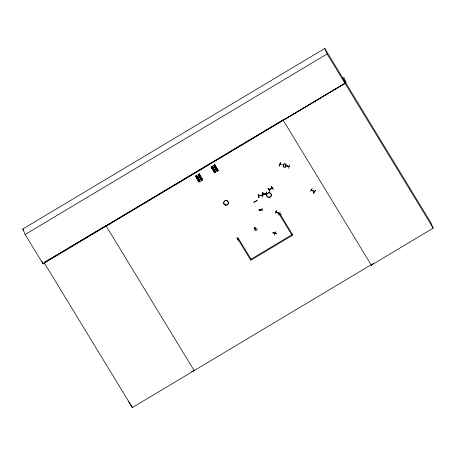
<?xml version="1.0" encoding="UTF-8"?>
<svg xmlns="http://www.w3.org/2000/svg" width="456" height="456" viewBox="0 0 456 456"><rect width="100%" height="100%" fill="white"/><g stroke="black" fill="none" stroke-linecap="round" stroke-linejoin="round"><path stroke-width="0.68" d="M255.656 228.758L255.725 228.484M260.69 210.016L260.803 209.783M274.637 232.868L274.917 232.702M279.699 213.955L279.596 214.354L279.824 214.041M311.305 189.838L314.247 191.776M197.26 178.182L197.608 177.914L197.779 178.313M215.449 167.603L215.853 167.432L215.66 167.107M238.34 239.069L238.015 239.263L238.22 238.95M255.246 228.963L254.824 229.066M268.915 189.576C268.835 190.169 272.506 187.918 272.01 187.752M253.901 228.439L257.503 229.22M272.893 232.805L276.558 233.478L272.899 232.811M276.541 233.523L272.927 232.571M280.406 162.627L279.306 166.161L280.417 162.598M283.524 165.328L280.041 164.263M283.17 167.056L284.082 163.482M283.318 167.09L284.253 163.527M285.895 163.875L284.983 167.483L285.883 163.903M288.654 166.332L285.519 165.539M288.716 166.548L288.933 166.525M288.62 168.321L289.514 164.719M255.406 201.512L255.554 201.364M260.376 209.714L260.661 210.045M254.904 230.69L255.805 227.116M260.695 210.125L260.758 209.686M255.605 228.65L255.748 229.089L255.89 228.496M262.531 210.187L258.905 209.275L262.542 210.13M274.335 233.204L274.654 233.392M274.312 235.205L275.413 231.682M277.966 213.488L281.58 214.349M262.285 195.39C253.844 196.034 262.006 196.245 262.2 195.139M215.352 167.238L215.357 167.523M255.816 228.826L255.445 228.752M275.093 213.533L276.838 210.267M276.37 211.994L275.931 211.897M276.028 211.869L279.152 213.528M280.212 211.949L278.468 215.221M262.918 193.977L266.64 194.011L266.281 193.754M272.181 187.98L269.04 189.81M310.228 191.275L312.366 188.225M311.539 190.021L314.104 191.56M313.255 193.298L315.415 190.266M313.432 193.447L315.598 190.42M199.836 176.865L200.23 176.472L199.842 176.877M212.889 168.674L212.952 169.119M198.901 181.91L199.278 181.693L195.92 176.027L195.618 176.181L198.919 181.904L200.155 181.192L196.792 175.526L195.766 176.119M199.055 181.824L195.898 176.044M196.621 175.623L199.791 181.402L200.15 181.192L199.055 181.773M199.084 174.152L202.282 179.909L202.641 179.704L199.204 174.055L198.046 174.751L201.432 180.399L201.769 180.205L198.349 174.562L201.404 180.416L201.78 180.2L198.423 174.534L198.064 174.745L198.411 174.545M198.941 174.238L202.441 179.818L198.993 174.181M214.485 172.596L211.1 166.947L212.245 166.235L215.705 171.895L215.335 172.106L211.972 166.446L212.336 166.24L211.983 166.44M215.711 171.889L214.457 172.613L214.833 172.396L211.385 166.754L214.622 172.516L215.523 171.94M215.568 171.975L212.257 166.252L215.631 171.923L215.329 172.111M216.988 171.103L213.602 165.454L214.753 164.736L218.207 170.396L217.831 170.612L214.548 164.878L217.837 170.612M217.17 170.994L213.887 165.26L216.965 171.114L218.213 170.39M195.749 176.13L199.283 181.693L195.829 176.056M200.059 181.214L196.701 175.554M128.472 401.28L132.348 407.556L371.167 264.771L371.332 265.135L373.532 263.306M213.231 169.113L212.946 169.102M269.821 191.366L267.974 188.174L269.872 191.343M237 237.667L238.739 240.876L237.046 237.644M285.502 165.648L289.013 166.446M288.996 166.605L285.433 165.562M211.117 166.942L211.47 166.731L211.179 166.89L214.628 172.516M213.619 165.448L213.967 165.243L213.682 165.391L217.039 171.046M202.293 179.909L202.652 179.698L201.484 180.342L198.217 174.654M216.976 171.108L217.335 170.897M278.958 213.328L279.328 213.511L276.028 211.801M342.621 77.719L345.015 83.305L43.035 263.859L25.148 234.481L22.8 228.997L324.786 48.444L430.823 222.602L433.2 228.142L371.332 265.135L282.971 119.882L44.146 262.667L132.348 407.556L131.317 405.139M25.148 234.481L327.134 53.928L324.786 48.444M106.18 226.045L344.998 83.26M292.199 235.416L250.817 260.245L237.81 238.881L238.408 238.437M292.228 235.484L279.22 214.12L279.819 213.676M292.456 234.435L250.418 259.572M44.078 262.548L105.969 225.709L194.381 370.933M283.176 120.224L346.161 82.73L343.83 77.292M257.07 200.458L253.815 202.339L257.087 200.509M262.143 208.802L258.94 210.757L262.217 208.933M271.223 186.316L273.281 189.337L271.223 186.259M268.932 189.707L272.095 187.843M254.858 229.043L255.183 228.855M256.152 230.468L254.26 227.299L256.192 230.44M211.516 167.46L212.599 166.828M214.018 165.961L215.101 165.328M195.96 176.757L197.043 176.13M198.463 175.264L199.546 174.631M212.827 167.209L211.738 167.825M197.271 176.512L196.183 177.122M213.163 167.785L212.08 168.395M196.53 177.715L197.608 177.088M212.388 168.925L213.471 168.298M214.89 167.432L215.973 166.799M199.335 176.728L200.418 176.101M212.73 169.501L213.813 168.868M215.232 168.002L216.315 167.375M197.174 178.803L198.257 178.171M214.195 171.969L215.272 171.336M216.697 170.47L217.774 169.837M198.639 181.266L199.717 180.639M201.142 179.772L202.219 179.14M217.404 170.806L217.734 170.612M202.15 179.863L201.848 180.109M262.941 194.131L263.22 193.846M217.25 170.932L213.887 165.26M214.462 172.613L214.822 172.402L211.385 166.754M198.981 181.853L195.618 176.181M191.566 371.617L194.17 370.591M215.357 172.094L212.137 166.349M214.839 172.391L211.379 166.771M258.848 197.727L258.164 194.142L258.905 197.722M262.28 195.162L258.586 195.778M197.528 178.433L197.796 178.091M262.696 192.21L262.73 195.869M262.895 195.823L262.884 192.164M262.103 193.486L262.588 197.066M266.612 193.994L262.884 194.022M266.652 195.715L266.686 192.09M266.657 195.709L266.623 192.056M266.572 193.851L262.958 193.857M285.918 163.921L284.983 167.483M274.66 233.221L274.37 233.409M279.186 213.607L275.994 211.783M311.425 189.736L314.315 191.617M371.167 264.771L371.378 265.107M327.134 53.928L433.2 228.142M279.847 213.744L292.484 234.504M238.437 238.505L251.045 259.196M22.8 228.997L23.53 230.195M218.071 170.476L214.548 164.878M212.046 166.377L215.494 172.015M200.76 176.671L199.671 177.287M197.915 177.595L196.827 178.205M41.992 261.419L43.035 263.859M199.204 174.055L202.515 179.778L199.204 174.055M199.289 174.032L198.936 174.243L199.283 174.044M214.844 164.736L214.491 164.947L214.839 164.741M215.317 165.693L214.246 166.343L215.329 165.716M199.762 174.996L198.691 175.645L199.774 175.013M215.66 166.269L214.588 166.919L215.671 166.292M200.104 175.571L199.033 176.221L200.104 175.571M225.463 205.063A2.343 2.274 -23.2 0 0 228.291 202.185A2.343 2.274 -23.2 0 0 224.386 201.273A2.343 2.274 -23.2 0 0 225.463 205.063M225.452 205.012A2.326 2.257 -23.2 0 0 228.262 202.15A2.326 2.257 -23.2 0 0 224.38 201.25A2.326 2.257 -23.2 0 0 225.452 205.012M268.43 197.294A2.343 2.274 -23.2 0 0 271.263 194.416A2.343 2.274 -23.2 0 0 267.353 193.504A2.343 2.274 -23.2 0 0 268.43 197.294M268.419 197.243A2.326 2.257 -23.2 0 0 271.234 194.381A2.326 2.257 -23.2 0 0 267.347 193.481A2.326 2.257 -23.2 0 0 268.419 197.243"/></g></svg>
